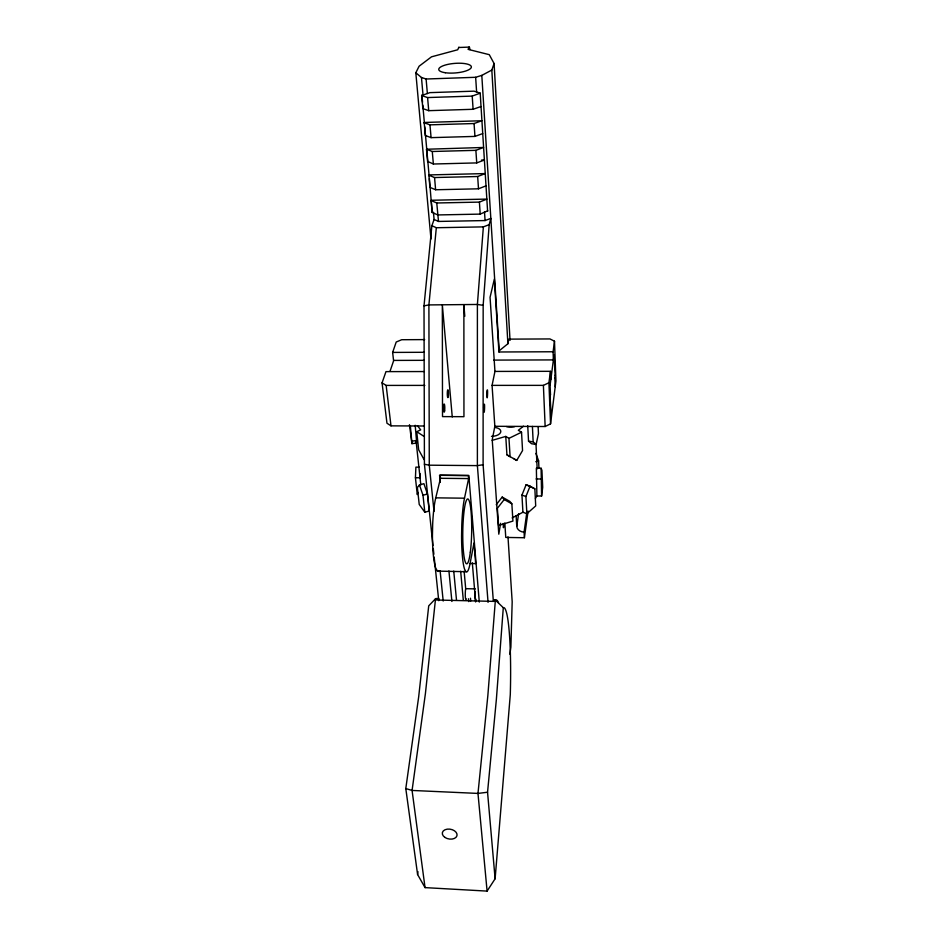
<?xml version="1.0" encoding="UTF-8"?>
<svg xmlns="http://www.w3.org/2000/svg" width="938" height="938" viewBox="0 0 938 938"><rect width="100%" height="100%" fill="white"/><g stroke="black" fill="none" stroke-linecap="round" stroke-linejoin="round"><path stroke-width="1.41" d="M493.329 601.035L483.105 464.756L483.164 305.307L489.179 224.663L490.832 218.39L485.075 220.559L438.503 221.438L434.083 219.469L433.438 212.223M536.899 495.968L536.36 468.203L541.097 468.25L541.941 470.36L542.703 487.303L541.601 496.026L536.899 495.968L535.434 498.406M541.601 496.026L541.097 468.25M415.194 425.254L416.695 443.029L411.934 443.674L410.363 425.899M417.856 492.38L417.281 494.549L415.428 477.747L415.897 467.136L419.356 467.171M420.224 473.807L420.048 477.794L415.428 477.747M436.791 598.725L436.674 600.027L494.033 601.387L494.127 600.074L495.381 600.109L503.296 607.683L496.366 699.478L487.549 792.235L495.112 878.777L487.092 891.1L425.043 887.618L417.598 874.533L405.791 788.553L418.688 696.782L428.725 605.854L435.549 598.702L436.791 598.725A92.803 14.504 -87.9 0 1 439.043 598.96M489.179 224.663L483.363 226.879L477.395 304.463L477.383 465.611L488.053 602.348M495.112 878.777L510.284 694.706A85.991 9.181 -88.4 0 0 504.257 607.765L503.296 607.683M434.083 219.469L431.879 225.718L436.322 227.735L428.901 304.92L429.276 465.189L434.024 511.445M432.957 545.541L424.422 464.251L424.011 305.858L431.879 225.718M417.598 874.533L417.961 871.648M500.611 523.275L498.793 534.191L492.227 439.828L494.842 426.298L545.154 426.509L550.547 423.859L551.345 417.516L550.102 396.985M551.38 417.258L555.19 386.972L554.839 377.533M555.214 386.737L555.941 380.945L554.499 341.209L549.949 338.935L508.806 339.134L507.904 343.742L499.192 350.8L498.946 351.985L553.08 351.762L554.499 341.209M554.886 377.709L555.144 375.106M550.149 397.161L550.442 394.382M550.114 385.119L554.053 354.904L555.19 375.294M550.547 423.859L548.918 382.763L550.454 371.319L494.947 371.425L492.063 385.377L494.842 426.298M509.897 654.29L510.882 647.079L512.183 601.786L507.986 536.841M504.82 523.005L505.77 537.427L524.401 537.732L528.094 511.081M524.401 537.732L524.084 532.104L526.816 512.523M524.084 532.104A7.058 5.651 8.4 0 1 516.756 526.335L518.62 513.789M504.14 523.463L503.448 527.695L503.167 523.51M465.905 571.699L464.521 569.049A40.569 5.558 -89.1 0 1 461.578 536.09L461.777 525.174A40.569 5.558 -89.1 0 1 464.498 498.195L468.625 478.579L468.379 475.601L440.203 475.32L440.497 478.298L435.748 497.844A40.44 6.414 -89 0 0 432.653 524.729L432.441 535.61A40.44 6.414 -89 0 0 435.877 568.475L437.471 571.113L465.905 571.699A40.569 5.558 -89.1 0 0 470.102 563.386L473.983 543.055L475.683 563.609L470.02 563.492M527.731 425.711L528.528 441.153L531.541 443.733L536.137 444.448L538.459 433.626L538.131 426.638M431.081 200.533L436.768 202.983L479.4 202.104L486.916 199.091L431.187 200.263L432.148 212.445L437.8 214.943L480.209 214.11L487.76 210.792M486.06 185.83L478.497 188.808L435.619 189.757L429.897 187.366L428.912 174.925L485.274 173.577L477.665 176.52L434.552 177.54L428.807 175.183M482.695 133.583L474.945 136.409L431.081 137.652L425.254 135.459L424.222 122.468L481.874 120.744L474.065 123.535L429.956 124.848L424.117 122.714M390.009 371.354L393.772 360.298M480.96 106.533L473.104 109.289L428.725 110.672L422.85 108.597L421.678 95.547L429.815 92.639L474.007 91.162L480.197 93.155L487.608 211.343M507.904 343.742L491.829 70.057L494.08 63.503L489.284 54.674L468.097 49.362L469.035 47.111L458.717 47.498L457.732 49.761L431.492 56.831L419.098 66.223L415.815 72.765L430.976 239.049M424.07 360.321L393.55 360.415L392.635 352.418L396.211 342.018L401.71 339.72L424.656 339.603M424.234 426.004L390.994 425.852L386.96 423.214L382.059 382.868L385.975 371.624L424.011 371.554M480.197 93.155L472.213 96.098L427.587 97.564L421.678 95.547M432.148 212.445L429.381 178.724M522.912 512.242L526.863 513.696L525.925 496.519L530.076 486.165L526.101 484.758L521.95 495.076L522.912 512.242L512.101 517.94M481.487 160.081L484.395 160.011L476.739 162.907L433.368 164.009L427.705 161.453M426.485 149.248L483.586 147.465L475.883 150.338L432.277 151.499L426.485 149.248L427.611 161.711M492.169 440.356L505.77 436.416L506.919 454.801L516.732 460.429L522.548 450.568L521.54 432.207L518.327 430.308L523.474 426.192M496.237 504.714L502.193 497.081L509.838 501.384L511.867 503.835L512.922 521.071L498.57 525.526L497.375 508.279L504.21 499.532L502.193 497.081M419.474 484.969L417.363 487.514L419.216 504.421L424.832 512.277L429.229 510.952L427.435 493.963L423.906 483.668L419.474 484.969L423.003 495.276L424.832 512.277M526.863 513.696L535.704 505.934L534.859 488.827L530.076 486.165M415.815 72.765L421.467 77.502L426.11 79.015L475.648 77.291L481.804 75.392L491.829 70.057M505.77 436.416L508.971 438.339L521.54 432.207M492.063 385.377L543.395 385.366L548.918 382.763M424.128 459.69L418.676 449.841L416.73 431.691L420.705 429.85L417.387 425.641M423.003 495.276L427.435 493.963M535.809 461.695L538.611 460.863L535.915 453.382M424.011 305.858L428.901 304.92L477.395 304.463L483.164 305.307M483.105 464.756L477.383 465.611L429.276 465.189L424.422 464.251M412.04 441.153L416.835 440.497M487.549 792.235L477.981 793.419L412.075 790.441L405.791 788.553M436.322 227.735L483.363 226.879M392.635 352.418L424.046 352.289M493.81 360.098L553.385 359.911L553.08 351.762M382.059 382.868L386.151 385.412L424.82 385.401M536.079 478.955L540.827 479.001M440.497 478.298L468.625 478.579M435.748 497.844L464.498 498.195M464.122 571.219L465.694 588.677L475.367 588.888M528.528 441.153L533.159 441.868L536.137 444.448M534.859 488.827L526.101 484.758M521.95 495.076L525.925 496.519M504.21 499.532L511.867 503.835M513.555 458.471L516.732 460.429M506.919 454.801L510.096 456.747L508.971 438.339M416.73 431.691L423.929 436.334M411.934 443.674L409.472 424.715M425.043 887.618L412.075 790.441L425.418 693.534L435.549 598.702A92.792 14.586 -87.9 0 1 437.812 598.936M386.151 385.412L390.994 425.852M416.062 440.86L420.799 484.794M433.262 548.449L433.872 554.252M434.177 557.149L438.75 600.695M440.098 570.691L443.205 601.035M440.274 482.437L439.559 475.179L468.812 475.46L479.295 602.09M448.927 570.972L451.905 601.446M453.746 571.113L456.501 600.074M487.092 891.1L477.981 793.419L487.842 695.668L495.381 600.109A93.425 10.506 -88.4 0 1 498.535 602.759M460.664 571.254L463.313 600.226M421.467 77.502L423.003 94.89M421.901 95.078L422.546 102.289M422.804 105.173L424.48 123.922M424.738 126.806L429.123 175.84M470.466 598.221L470.724 601.059M452.257 416.964L442.326 304.791L442.513 416.613L463.947 416.683L463.876 304.592L464.791 316.27M468.437 598.761L468.695 601.598M426.11 79.015L427.376 93.542M427.587 97.564L428.725 110.672M429.956 124.848L431.081 137.652M432.277 151.499L433.368 164.009M434.552 177.54L435.619 189.757M436.768 202.983L438.503 221.438M472.306 562.8L475.625 601.973M472.213 96.098L473.104 109.289M474.065 123.535L474.945 136.409M475.883 150.338L476.739 162.907M477.665 176.52L478.497 188.808M479.4 202.104L480.209 214.11M475.648 77.291L476.61 91.912M484.5 211.789L485.075 220.559M494.947 371.425L490.058 297.323L494.338 279.114L498.946 351.985M481.804 75.392L499.192 350.8M516.135 515.83L516.756 526.335M494.08 63.503L510.038 340.388M532.409 426.415L533.159 441.868M536.02 444.577L537.169 468.894M538.611 460.863L538.94 467.874M543.395 385.366L545.154 426.509M550.454 371.319L550.77 379.597M550.067 384.932L550.489 394.558M469.035 47.111A5.464 0.692 88.2 0 1 469.891 49.562M458.717 47.498A5.452 0.727 88 0 1 459.092 47.463M514.751 426.614A8.395 4.397 -3.5 0 1 506.368 426.579M495.37 427.505A8.465 4.479 -4 0 1 500.587 432.477A8.465 4.479 -4 0 1 491.489 436.358M494.127 600.074A93.413 10.599 -88.4 0 1 495.768 600.297M439.16 570.972A40.44 6.414 -89 0 1 437.471 571.113M466.338 599.019A6.132 0.832 -88.7 0 1 465.33 596.662A6.132 0.832 -88.7 0 1 465.694 588.677M475.976 599.241A6.132 0.797 -88.8 0 1 475.132 598.127A6.132 0.797 -88.8 0 1 475.074 591.468M483.656 407.151C484.266 423.155 485.392 395.508 483.656 407.151M486.693 392.741C487.256 408.534 488.393 381.403 486.693 392.741M445.316 72.73A16.356 4.784 -4.6 0 0 471.263 67.536A16.356 4.784 -4.6 0 0 448.622 64.23A16.356 4.784 -4.6 0 0 445.316 72.73M448.317 396.504A3.963 0.61 -90 0 0 448.047 389.88A3.963 0.61 -90 0 0 447.309 394.757A3.963 0.61 -90 0 0 448.317 396.504M444.624 410.844A4.033 0.621 -89.9 0 0 444.331 404.126A4.033 0.621 -89.9 0 0 443.568 409.144A4.033 0.621 -89.9 0 0 444.624 410.844M444.882 837.4A7.457 4.936 10.5 0 0 456.947 835.781A7.457 4.936 10.5 0 0 447.262 829.145A7.457 4.936 10.5 0 0 444.882 837.4M470.325 552.189A32.455 4.444 -89.1 0 0 468.484 499.426A32.455 4.444 -89.1 0 0 462.891 542.551A32.455 4.444 -89.1 0 0 470.325 552.189"/></g></svg>
